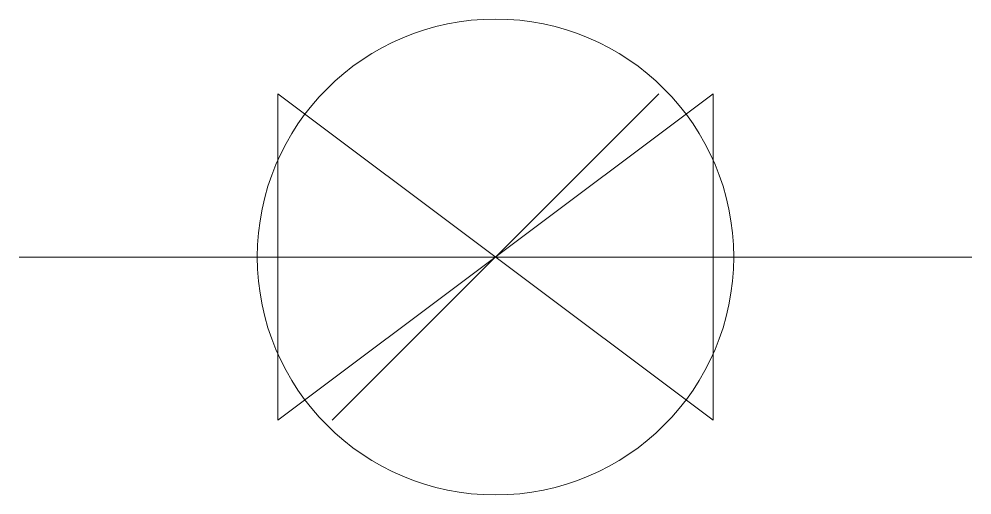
# Model space of a CAD drawing. Header units: millimetres. Extents: x -350 to 350, y -175 to 175.
import ezdxf

# ---------------------------------------------------------------- set-up
doc = ezdxf.new("R2010")
doc.units = ezdxf.units.MM
doc.layers.add('P-FIXT', color=7, linetype='Continuous', lineweight=20, true_color=0x477783)

# ---------------------------------------------------------------- blocks, each defined once
blk = doc.blocks.new('206_PLUMBING_HVAC_SYMBOLS_BUTTERFLY_VALVE_SYMBOL')
at = {"layer": 'P-FIXT'}
blk.add_lwpolyline([(-160, -120), (160, 120), (160, -120), (-160, 120)], close=True, dxfattribs=at)
for points in [[(-120, -120), (120, 120)], [(-350, 0), (350, 0)]]:
    blk.add_lwpolyline(points, dxfattribs=at)
blk.add_circle((0, 0), 175, dxfattribs=at)

msp = doc.modelspace()

# ---------------------------------------------------------------- block references
msp.add_blockref('206_PLUMBING_HVAC_SYMBOLS_BUTTERFLY_VALVE_SYMBOL', (0, 0))

doc.saveas('drawing.dxf')
